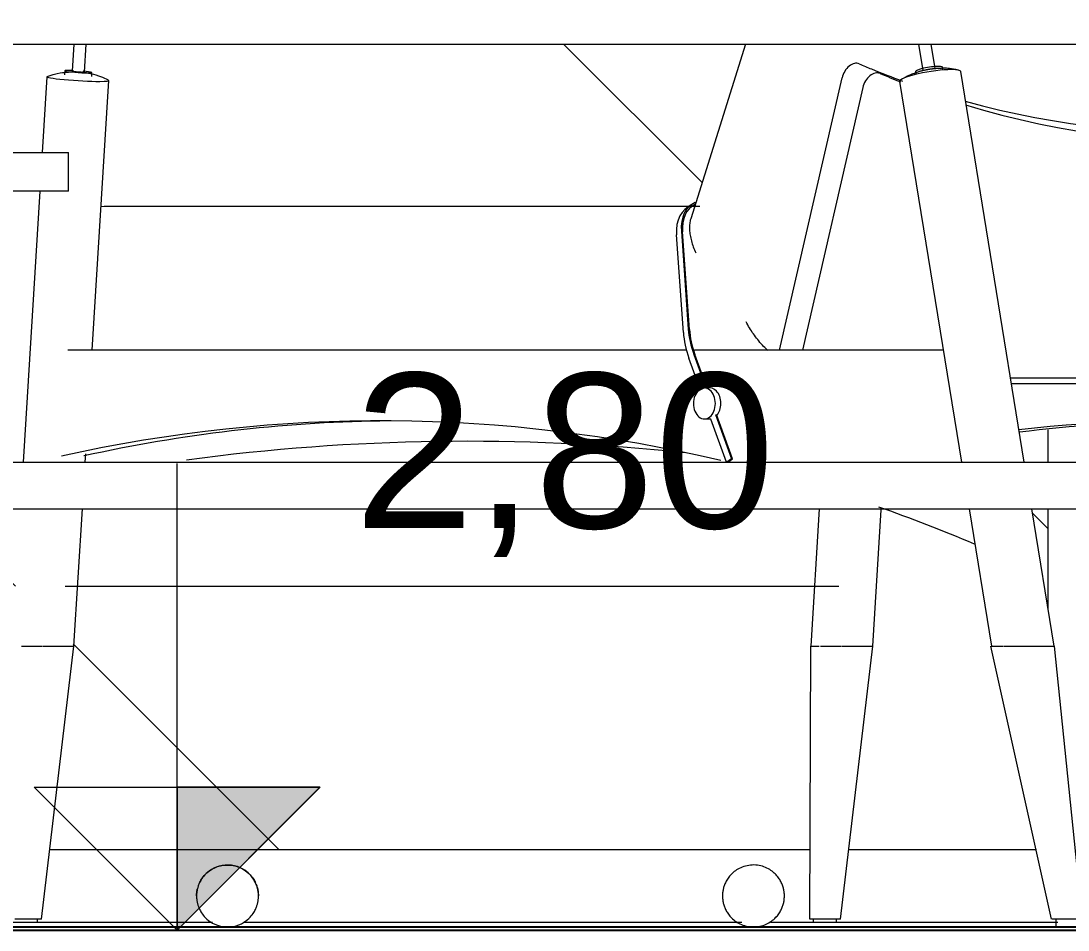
# Model space of a CAD drawing. Header units: millimetres. Extents: x -23755 to 62003, y -3000 to 6760.
# Drawn here: x 8370 to 9046, y 2998 to 3585 of the extents above; entities that cross this region are included whole.
import ezdxf

# ---------------------------------------------------------------- set-up
doc = ezdxf.new("R2010")
doc.units = ezdxf.units.MM
for name, color, linetype, lineweight in [('A-AREA', 32, 'Continuous', 9), ('A-DOOR', 31, 'Continuous', 9), ('A-FLOR', 192, 'Continuous', 25), ('Corrimão', 250, 'Continuous', 25), ('G-ANNO-DIMS', 111, 'Continuous', 9), ('I-FURN', 30, 'Continuous', 9), ('S-BEAM', 12, 'Continuous', 25)]:
    doc.layers.add(name, color=color, linetype=linetype, lineweight=lineweight)
doc.styles.add('Arial_1', font='arial.ttf', dxfattribs={"height": 100})

# ---------------------------------------------------------------- blocks, each defined once
blk = doc.blocks.new('Viga de Madeira - 14x19cm-4147625-B')
at = {"layer": 'S-BEAM'}
blk.add_line((-5173.4, 2998), (-3379.22, 2998), dxfattribs=at)
blk = doc.blocks.new('Guarda-corpo - Guarda-corpo-3600729-B')
at = {"layer": 'Corrimão', "color": 7, "lineweight": 9}
for p, q in [((-5173.44, 3570), (-3379.22, 3570)), ((-5173.42, 3300), (-3379.22, 3300)), ((-5173.42, 3270), (-3379.22, 3270))]:
    blk.add_line(p, q, dxfattribs=at)
blk = doc.blocks.new('Blks_Decor Lorena Canals_Tapete Bubbly - Cinza e Branco-3804642-B')
at = {"layer": 'I-FURN', "color": 55}
for p, q in [((-4241.3, 3005.47), (-4240.69, 3006.06)), ((-4987.22, 3003), (-4604.57, 3003)), ((-4605.93, 3003.36), (-4605.34, 3003)), ((-4584.04, 3003), (-4262.63, 3003)), ((-4243.77, 3003), (-4058.37, 3003))]:
    blk.add_line(p, q, dxfattribs=at)
at = {"layer": 'I-FURN', "color": 55, "flags": 128}
for points in [[(-4574.83, 3020), (-4574.83, 3020.31), (-4574.84, 3020.62), (-4574.85, 3020.93), (-4574.87, 3021.24), (-4574.89, 3021.55), (-4574.92, 3021.87), (-4574.95, 3022.2), (-4574.99, 3022.53), (-4575.04, 3022.86), (-4575.09, 3023.21), (-4575.15, 3023.56), (-4575.22, 3023.92), (-4575.3, 3024.3), (-4575.39, 3024.68), (-4575.49, 3025.08), (-4575.6, 3025.5), (-4575.73, 3025.93), (-4575.88, 3026.38), (-4576.04, 3026.86), (-4576.23, 3027.36), (-4576.45, 3027.88), (-4576.69, 3028.43), (-4576.97, 3029.01), (-4577.3, 3029.62), (-4577.67, 3030.27), (-4578.1, 3030.95), (-4578.59, 3031.67), (-4579.16, 3032.43), (-4579.83, 3033.23), (-4580.6, 3034.06), (-4581.5, 3034.91), (-4582.54, 3035.78), (-4583.73, 3036.64), (-4585.1, 3037.47), (-4586.64, 3038.24), (-4588.35, 3038.92), (-4590.22, 3039.46), (-4592.21, 3039.83), (-4594.27, 3039.99), (-4596.35, 3039.94), (-4598.38, 3039.68), (-4600.32, 3039.23), (-4602.12, 3038.62), (-4603.75, 3037.9), (-4605.21, 3037.09), (-4606.5, 3036.24), (-4607.62, 3035.38), (-4608.59, 3034.51), (-4609.43, 3033.67), (-4610.15, 3032.86), (-4610.77, 3032.08), (-4611.31, 3031.34), (-4611.77, 3030.63), (-4612.17, 3029.96), (-4612.52, 3029.33), (-4612.82, 3028.74), (-4613.09, 3028.17), (-4613.32, 3027.63), (-4613.52, 3027.12), (-4613.7, 3026.64), (-4613.85, 3026.17), (-4613.99, 3025.73), (-4614.11, 3025.31), (-4614.22, 3024.9), (-4614.32, 3024.5), (-4614.4, 3024.12), (-4614.48, 3023.75), (-4614.54, 3023.4), (-4614.6, 3023.05), (-4614.65, 3022.71), (-4614.69, 3022.37), (-4614.73, 3022.05), (-4614.76, 3021.72), (-4614.78, 3021.41), (-4614.8, 3021.09), (-4614.82, 3020.78), (-4614.83, 3020.47), (-4614.83, 3020.17), (-4614.83, 3020)], [(-4613.43, 3027.36), (-4613.21, 3027.88), (-4612.97, 3028.43), (-4612.69, 3029.01), (-4612.37, 3029.62), (-4611.99, 3030.27), (-4611.57, 3030.95), (-4611.07, 3031.67), (-4610.5, 3032.43), (-4609.83, 3033.23), (-4609.06, 3034.06), (-4608.16, 3034.91), (-4607.12, 3035.78), (-4605.93, 3036.64), (-4604.56, 3037.47), (-4603.02, 3038.24), (-4601.31, 3038.92), (-4599.44, 3039.46), (-4597.46, 3039.83), (-4595.39, 3039.99), (-4593.31, 3039.94), (-4591.28, 3039.68), (-4589.34, 3039.23), (-4587.54, 3038.62), (-4585.91, 3037.9), (-4584.45, 3037.09), (-4583.16, 3036.24), (-4582.04, 3035.38), (-4581.07, 3034.51), (-4580.23, 3033.67), (-4579.51, 3032.86), (-4578.89, 3032.08), (-4578.35, 3031.34), (-4577.89, 3030.63), (-4577.49, 3029.96), (-4577.14, 3029.33), (-4576.84, 3028.74)], [(-4235.04, 3020), (-4235.05, 3020.57), (-4235.07, 3021.13), (-4235.11, 3021.7), (-4235.17, 3022.27), (-4235.24, 3022.84), (-4235.33, 3023.41), (-4235.44, 3023.99), (-4235.57, 3024.56), (-4235.71, 3025.14), (-4235.88, 3025.73), (-4236.06, 3026.32), (-4236.27, 3026.91), (-4236.5, 3027.51), (-4236.75, 3028.11), (-4237.03, 3028.71), (-4237.34, 3029.32), (-4237.68, 3029.93), (-4238.04, 3030.54), (-4238.44, 3031.16), (-4238.87, 3031.77), (-4239.34, 3032.39), (-4239.84, 3033), (-4240.38, 3033.61), (-4240.97, 3034.21), (-4241.59, 3034.81), (-4242.26, 3035.39), (-4242.98, 3035.96), (-4243.74, 3036.5), (-4244.55, 3037.03), (-4245.4, 3037.53), (-4246.3, 3037.99), (-4247.24, 3038.42), (-4248.23, 3038.8), (-4249.25, 3039.14), (-4250.3, 3039.43), (-4251.38, 3039.66), (-4252.48, 3039.84), (-4253.6, 3039.95), (-4254.73, 3040), (-4255.86, 3039.98), (-4256.99, 3039.9), (-4258.1, 3039.76), (-4259.2, 3039.56), (-4260.27, 3039.3), (-4261.3, 3038.99), (-4262.31, 3038.63), (-4263.27, 3038.23), (-4264.19, 3037.78), (-4265.07, 3037.3), (-4265.9, 3036.79), (-4266.69, 3036.25), (-4267.43, 3035.7), (-4268.13, 3035.12), (-4268.78, 3034.53), (-4269.38, 3033.94), (-4269.95, 3033.33), (-4270.47, 3032.72), (-4270.96, 3032.1), (-4271.41, 3031.49), (-4271.82, 3030.87), (-4272.21, 3030.26), (-4272.56, 3029.65), (-4272.88, 3029.04), (-4273.17, 3028.43), (-4273.44, 3027.83), (-4273.69, 3027.23), (-4273.9, 3026.64), (-4274.1, 3026.05), (-4274.28, 3025.46), (-4274.43, 3024.88), (-4274.57, 3024.3), (-4274.69, 3023.72), (-4274.79, 3023.15), (-4274.87, 3022.58), (-4274.94, 3022.01), (-4274.99, 3021.44), (-4275.02, 3020.87), (-4275.04, 3020.31), (-4275.04, 3020)], [(-4263.27, 3038.23), (-4264.19, 3037.78), (-4265.07, 3037.3), (-4265.9, 3036.79), (-4266.69, 3036.25), (-4267.43, 3035.7), (-4268.13, 3035.12), (-4268.78, 3034.53), (-4269.38, 3033.94), (-4269.95, 3033.33), (-4270.47, 3032.72), (-4270.96, 3032.1), (-4271.41, 3031.49), (-4271.82, 3030.87), (-4272.21, 3030.26), (-4272.56, 3029.65), (-4272.88, 3029.04), (-4273.17, 3028.43), (-4273.44, 3027.83), (-4273.69, 3027.23), (-4273.9, 3026.64), (-4274.1, 3026.05), (-4274.28, 3025.46), (-4274.43, 3024.88), (-4274.57, 3024.3), (-4274.69, 3023.72), (-4274.79, 3023.15), (-4274.87, 3022.58), (-4274.94, 3022.01), (-4274.99, 3021.44), (-4275.02, 3020.87), (-4275.04, 3020.31)], [(-4235.05, 3020.57), (-4235.07, 3021.13), (-4235.11, 3021.7), (-4235.17, 3022.27), (-4235.24, 3022.84), (-4235.33, 3023.41), (-4235.44, 3023.99), (-4235.57, 3024.56), (-4235.71, 3025.14), (-4235.88, 3025.73), (-4236.06, 3026.32), (-4236.27, 3026.91), (-4236.5, 3027.51), (-4236.75, 3028.11), (-4237.03, 3028.71), (-4237.34, 3029.32), (-4237.68, 3029.93), (-4238.04, 3030.54), (-4238.44, 3031.16), (-4238.87, 3031.77), (-4239.34, 3032.39), (-4239.84, 3033), (-4240.38, 3033.61), (-4240.97, 3034.21), (-4241.59, 3034.81), (-4242.26, 3035.39), (-4242.98, 3035.96), (-4243.74, 3036.5), (-4244.55, 3037.03), (-4245.4, 3037.53), (-4246.3, 3037.99), (-4247.24, 3038.42), (-4248.23, 3038.8), (-4249.25, 3039.14), (-4250.3, 3039.43), (-4251.38, 3039.66), (-4252.48, 3039.84), (-4253.6, 3039.95), (-4254.73, 3040), (-4255.86, 3039.98), (-4256.99, 3039.9), (-4258.1, 3039.76), (-4259.2, 3039.56), (-4260.27, 3039.3), (-4261.3, 3038.99), (-4262.31, 3038.63), (-4262.72, 3038.46)], [(-4614.83, 3020), (-4614.83, 3020.31), (-4614.82, 3020.62), (-4614.81, 3020.93), (-4614.79, 3021.24), (-4614.77, 3021.55), (-4614.74, 3021.87), (-4614.71, 3022.2), (-4614.67, 3022.53), (-4614.62, 3022.86), (-4614.57, 3023.21), (-4614.51, 3023.56), (-4614.44, 3023.92), (-4614.36, 3024.3), (-4614.27, 3024.68)], [(-4576.34, 3027.63), (-4576.14, 3027.12), (-4575.96, 3026.64), (-4575.81, 3026.17), (-4575.67, 3025.73), (-4575.55, 3025.31), (-4575.44, 3024.9), (-4575.34, 3024.5), (-4575.26, 3024.12), (-4575.19, 3023.75), (-4575.12, 3023.4), (-4575.06, 3023.05), (-4575.01, 3022.71), (-4574.97, 3022.37), (-4574.94, 3022.05), (-4574.91, 3021.72)], [(-4614.83, 3020), (-4614.83, 3019.69), (-4614.82, 3019.38), (-4614.81, 3019.07), (-4614.79, 3018.76), (-4614.77, 3018.45), (-4614.74, 3018.13), (-4614.71, 3017.8), (-4614.67, 3017.47), (-4614.62, 3017.14), (-4614.57, 3016.79), (-4614.51, 3016.44), (-4614.44, 3016.08), (-4614.36, 3015.7), (-4614.27, 3015.32), (-4614.17, 3014.92), (-4614.06, 3014.5), (-4613.93, 3014.07), (-4613.78, 3013.62), (-4613.62, 3013.14), (-4613.43, 3012.64), (-4613.21, 3012.12), (-4612.97, 3011.57), (-4612.69, 3010.99), (-4612.37, 3010.38), (-4611.99, 3009.73), (-4611.57, 3009.05), (-4611.07, 3008.33), (-4610.5, 3007.57), (-4609.83, 3006.77), (-4609.06, 3005.94), (-4608.16, 3005.09), (-4607.12, 3004.22), (-4605.93, 3003.36), (-4604.56, 3002.53), (-4603.02, 3001.76), (-4601.31, 3001.08), (-4599.44, 3000.54), (-4597.46, 3000.17), (-4595.39, 3000.01), (-4593.31, 3000.06), (-4591.28, 3000.32), (-4589.34, 3000.77), (-4587.54, 3001.38), (-4585.91, 3002.1), (-4584.45, 3002.91), (-4583.16, 3003.76), (-4582.04, 3004.62), (-4581.07, 3005.49), (-4580.23, 3006.33), (-4579.51, 3007.14), (-4578.89, 3007.92), (-4578.35, 3008.66), (-4577.89, 3009.37), (-4577.49, 3010.04), (-4577.14, 3010.67), (-4576.84, 3011.26), (-4576.58, 3011.83), (-4576.34, 3012.37), (-4576.14, 3012.88), (-4575.96, 3013.36), (-4575.81, 3013.83), (-4575.67, 3014.27), (-4575.55, 3014.69), (-4575.44, 3015.1), (-4575.34, 3015.5), (-4575.26, 3015.88), (-4575.19, 3016.25), (-4575.12, 3016.6), (-4575.06, 3016.95), (-4575.01, 3017.29), (-4574.97, 3017.63), (-4574.94, 3017.95), (-4574.91, 3018.28), (-4574.88, 3018.59), (-4574.86, 3018.91), (-4574.85, 3019.22), (-4574.84, 3019.53), (-4574.83, 3019.83), (-4574.83, 3020)], [(-4614.83, 3020), (-4614.83, 3019.69), (-4614.82, 3019.38), (-4614.81, 3019.07), (-4614.79, 3018.76), (-4614.77, 3018.45), (-4614.74, 3018.13), (-4614.71, 3017.8), (-4614.67, 3017.47), (-4614.62, 3017.14), (-4614.57, 3016.79), (-4614.51, 3016.44), (-4614.44, 3016.08), (-4614.36, 3015.7), (-4614.27, 3015.32)], [(-4576.34, 3012.37), (-4576.14, 3012.88), (-4575.96, 3013.36), (-4575.81, 3013.83), (-4575.67, 3014.27), (-4575.55, 3014.69), (-4575.44, 3015.1), (-4575.34, 3015.5), (-4575.26, 3015.88), (-4575.19, 3016.25), (-4575.12, 3016.6), (-4575.06, 3016.95), (-4575.01, 3017.29), (-4574.97, 3017.63), (-4574.94, 3017.95), (-4574.91, 3018.28)], [(-4574.86, 3021.09), (-4574.85, 3020.78), (-4574.84, 3020.47), (-4574.83, 3020.17), (-4574.83, 3020)], [(-4574.86, 3018.91), (-4574.85, 3019.22), (-4574.84, 3019.53), (-4574.83, 3019.83), (-4574.83, 3020)], [(-4275.04, 3020), (-4275.03, 3019.43), (-4275.01, 3018.87), (-4274.97, 3018.3), (-4274.91, 3017.73), (-4274.84, 3017.16), (-4274.75, 3016.59), (-4274.64, 3016.01), (-4274.51, 3015.44), (-4274.37, 3014.86), (-4274.2, 3014.27), (-4274.01, 3013.68), (-4273.81, 3013.09), (-4273.58, 3012.49), (-4273.32, 3011.89), (-4273.04, 3011.29), (-4272.74, 3010.68), (-4272.4, 3010.07), (-4272.03, 3009.46), (-4271.64, 3008.84), (-4271.21, 3008.23), (-4270.74, 3007.61), (-4270.24, 3007), (-4269.69, 3006.39), (-4269.11, 3005.79), (-4268.48, 3005.19), (-4267.81, 3004.61), (-4267.1, 3004.04), (-4266.34, 3003.5), (-4265.53, 3002.97), (-4264.67, 3002.47), (-4263.78, 3002.01), (-4262.83, 3001.58), (-4261.85, 3001.2), (-4260.83, 3000.86), (-4259.78, 3000.57), (-4258.7, 3000.34), (-4257.59, 3000.16), (-4256.47, 3000.05), (-4255.34, 3000), (-4254.21, 3000.02), (-4253.09, 3000.1), (-4251.97, 3000.24), (-4250.88, 3000.44), (-4249.81, 3000.7), (-4248.77, 3001.01), (-4247.77, 3001.37), (-4246.8, 3001.77), (-4245.88, 3002.22), (-4245, 3002.7), (-4244.17, 3003.21), (-4243.38, 3003.75), (-4242.64, 3004.3), (-4241.95, 3004.88), (-4241.3, 3005.47), (-4240.69, 3006.06), (-4240.13, 3006.67), (-4239.6, 3007.28), (-4239.12, 3007.9), (-4238.67, 3008.51), (-4238.25, 3009.13), (-4237.87, 3009.74), (-4237.52, 3010.35), (-4237.2, 3010.96), (-4236.9, 3011.57), (-4236.63, 3012.17), (-4236.39, 3012.77), (-4236.17, 3013.36), (-4235.97, 3013.95), (-4235.8, 3014.54), (-4235.64, 3015.12), (-4235.5, 3015.7), (-4235.39, 3016.28), (-4235.29, 3016.85), (-4235.2, 3017.42), (-4235.14, 3017.99), (-4235.09, 3018.56), (-4235.06, 3019.13), (-4235.04, 3019.69), (-4235.04, 3020)], [(-4275.03, 3019.43), (-4275.01, 3018.87), (-4274.97, 3018.3), (-4274.91, 3017.73), (-4274.84, 3017.16), (-4274.75, 3016.59), (-4274.64, 3016.01), (-4274.51, 3015.44), (-4274.37, 3014.86), (-4274.2, 3014.27), (-4274.01, 3013.68), (-4273.81, 3013.09), (-4273.58, 3012.49), (-4273.32, 3011.89), (-4273.04, 3011.29), (-4272.74, 3010.68), (-4272.4, 3010.07), (-4272.03, 3009.46), (-4271.64, 3008.84), (-4271.21, 3008.23), (-4270.74, 3007.61), (-4270.24, 3007), (-4269.69, 3006.39), (-4269.11, 3005.79)], [(-4240.65, 3006.11), (-4240.13, 3006.67), (-4239.6, 3007.28), (-4239.12, 3007.9), (-4238.67, 3008.51), (-4238.25, 3009.13), (-4237.87, 3009.74), (-4237.52, 3010.35), (-4237.2, 3010.96), (-4236.9, 3011.57), (-4236.63, 3012.17), (-4236.39, 3012.77), (-4236.17, 3013.36), (-4235.97, 3013.95), (-4235.8, 3014.54), (-4235.64, 3015.12), (-4235.5, 3015.7), (-4235.39, 3016.28), (-4235.29, 3016.85), (-4235.2, 3017.42), (-4235.14, 3017.99), (-4235.09, 3018.56), (-4235.06, 3019.13)], [(-4612.97, 3011.57), (-4612.69, 3010.99), (-4612.37, 3010.38), (-4611.99, 3009.73), (-4611.57, 3009.05), (-4611.07, 3008.33), (-4610.5, 3007.57), (-4609.83, 3006.77), (-4609.06, 3005.94), (-4608.16, 3005.09), (-4607.12, 3004.22), (-4605.98, 3003.4)], [(-4584.31, 3003), (-4583.16, 3003.76), (-4582.04, 3004.62), (-4581.07, 3005.49), (-4580.23, 3006.33), (-4579.51, 3007.14), (-4578.89, 3007.92), (-4578.35, 3008.66), (-4577.89, 3009.37), (-4577.49, 3010.04), (-4577.14, 3010.67), (-4576.84, 3011.26)], [(-4268.48, 3005.19), (-4267.81, 3004.61), (-4267.1, 3004.04), (-4266.34, 3003.5), (-4265.57, 3003)], [(-4244.17, 3003.21), (-4243.38, 3003.75), (-4242.64, 3004.3), (-4241.95, 3004.88)]]:
    blk.add_lwpolyline(points, dxfattribs=at)
blk = doc.blocks.new('Blks_Mob Bruno Faucz_Poltrona Cora - Único-3806436-B')
at = {"layer": 'I-FURN', "color": 55}
for p, q in [((-4694.13, 3570), (-4695.22, 3552.41)), ((-4687.23, 3551.91), (-4686.12, 3570)), ((-4260.07, 3570), (-4295.56, 3457.26)), ((-4148.32, 3570), (-4145.55, 3552.96)), ((-4137.65, 3554.25), (-4140.22, 3570)), ((-4700.04, 3552.71), (-4700.2, 3550.18)), ((-4150.32, 3552.19), (-4150.09, 3550.8)), ((-4132.68, 3553.76), (-4132.89, 3555.02)), ((-4080.1, 3300), (-4121.12, 3552.24)), ((-4711.47, 3548.88), (-4714.49, 3500)), ((-4682.57, 3549.09), (-4682.41, 3551.62)), ((-4682.32, 3372.29), (-4671.54, 3546.41)), ((-4238.2, 3372.29), (-4197.8, 3548.11)), ((-4160.6, 3545.82), (-4120.62, 3300)), ((-4184.35, 3541.93), (-4223.33, 3372.29)), ((-4716.04, 3475), (-4726.86, 3300)), ((-4289.73, 3465.11), (-4672.2, 3465.11)), ((-4295.18, 3466.28), (-4298.33, 3464.01)), ((-4300.32, 3383.73), (-4304.76, 3446.87)), ((-4301.61, 3449.14), (-4297.17, 3386)), ((-4296.4, 3385.7), (-4300.84, 3448.83)), ((-4298.16, 3372.29), (-4698.01, 3372.29)), ((-4293.56, 3369.57), (-4285.64, 3347.57)), ((-4132.79, 3372.29), (-4293.1, 3372.29)), ((-4284.82, 3347.26), (-4292.86, 3369.57)), ((-4289.44, 3347.12), (-4296.71, 3367.3)), ((-4088.97, 3354.5), (-3746.59, 3354.5)), ((-3749.43, 3350.68), (-4088.35, 3350.68)), ((-4283.18, 3347.98), (-4286.71, 3347.98)), ((-4279.63, 3330.9), (-4269.27, 3302.15)), ((-4268.56, 3302.15), (-4278.92, 3330.9)), ((-4286.71, 3327.98), (-4283.18, 3327.98)), ((-4272.46, 3300), (-4282.48, 3327.81)), ((-4686.79, 3300), (-4686.45, 3305.48)), ((-4269.27, 3302.15), (-4272.26, 3300)), ((-4271.55, 3300), (-4268.56, 3302.15)), ((-4269.27, 3302.15), (-4268.56, 3302.15)), ((-4694.13, 3181.33), (-4688.64, 3270)), ((-4212.53, 3270), (-4218.02, 3181.33)), ((-4177.94, 3181.33), (-4172.5, 3269.36)), ((-4115.75, 3270), (-4101.33, 3181.33)), ((-4060.8, 3181.33), (-4075.22, 3270)), ((-4715.08, 3005), (-4694.08, 3181.33)), ((-4218.07, 3181.33), (-4218.89, 3005)), ((-4198.89, 3005), (-4177.89, 3181.33)), ((-4062.39, 3005), (-4101.66, 3181.33)), ((-4096.96, 3181.33), (-4095.63, 3181.33)), ((-4095.63, 3181.33), (-4093.74, 3181.33)), ((-4082.57, 3181.33), (-4079.42, 3181.33)), ((-4042.39, 3005), (-4060.47, 3181.33)), ((-4715.08, 3005), (-4732.15, 3005)), ((-4717.58, 3003), (-4717.58, 3005)), ((-4215.96, 3005), (-4218.55, 3005)), ((-4216.39, 3005), (-4216.39, 3003)), ((-4198.89, 3005), (-4215.96, 3005)), ((-4201.39, 3003), (-4201.39, 3005)), ((-4059.46, 3005), (-4062.05, 3005)), ((-4059.58, 3005), (-4059.58, 3000)), ((-4042.39, 3005), (-4059.46, 3005))]:
    blk.add_line(p, q, dxfattribs=at)
at = {"layer": 'I-FURN', "color": 55, "flags": 128}
for points in [[(-4711.28, 3549.03), (-4707.42, 3550.32), (-4704.8, 3550.98), (-4702.91, 3551.35), (-4701.48, 3551.57), (-4700.37, 3551.71), (-4699.47, 3551.8), (-4698.72, 3551.87), (-4698.09, 3551.91), (-4697.55, 3551.95), (-4697.08, 3551.97), (-4696.66, 3551.98), (-4696.28, 3551.99), (-4695.94, 3552), (-4695.62, 3552.01), (-4695.33, 3552.01), (-4695.06, 3552.01), (-4695, 3552.01)], [(-4671.71, 3546.58), (-4675.38, 3548.33), (-4677.9, 3549.31), (-4679.74, 3549.91), (-4681.12, 3550.31), (-4682.21, 3550.59), (-4683.09, 3550.79), (-4683.83, 3550.95), (-4684.44, 3551.07), (-4684.98, 3551.17), (-4685.45, 3551.25), (-4685.86, 3551.32), (-4686.23, 3551.37), (-4686.57, 3551.42), (-4686.89, 3551.47), (-4687.17, 3551.5), (-4687.44, 3551.54), (-4687.7, 3551.57), (-4687.93, 3551.6), (-4688.16, 3551.62), (-4688.38, 3551.65), (-4688.59, 3551.67), (-4688.79, 3551.69), (-4688.99, 3551.71), (-4689.18, 3551.73), (-4689.37, 3551.75), (-4689.55, 3551.76), (-4689.73, 3551.78), (-4689.9, 3551.79), (-4690.08, 3551.81), (-4690.25, 3551.82), (-4690.42, 3551.83), (-4690.59, 3551.85), (-4690.76, 3551.86), (-4690.92, 3551.87), (-4691.09, 3551.88), (-4691.26, 3551.89), (-4691.42, 3551.9), (-4691.59, 3551.91), (-4691.76, 3551.92), (-4691.92, 3551.93), (-4692.09, 3551.94), (-4692.26, 3551.94), (-4692.44, 3551.95), (-4692.61, 3551.96), (-4692.79, 3551.97), (-4692.97, 3551.97), (-4693.15, 3551.98), (-4693.34, 3551.99), (-4693.53, 3551.99), (-4693.73, 3552), (-4693.93, 3552), (-4694.15, 3552), (-4694.37, 3552.01), (-4694.6, 3552.01), (-4694.84, 3552.01), (-4695, 3552.01)], [(-4159.55, 3547.1), (-4157.99, 3548.05), (-4156.63, 3548.81), (-4155.43, 3549.42), (-4154.37, 3549.93), (-4153.42, 3550.36), (-4152.57, 3550.72), (-4151.79, 3551.04), (-4151.08, 3551.31), (-4150.43, 3551.55), (-4149.82, 3551.76), (-4149.25, 3551.95), (-4148.71, 3552.12), (-4148.21, 3552.28), (-4147.73, 3552.42), (-4147.28, 3552.55), (-4146.84, 3552.67), (-4146.42, 3552.78), (-4146.01, 3552.88), (-4145.62, 3552.98), (-4145.24, 3553.07), (-4144.87, 3553.16), (-4144.51, 3553.24), (-4144.15, 3553.32), (-4143.8, 3553.39), (-4143.46, 3553.46), (-4143.12, 3553.53), (-4142.78, 3553.59), (-4142.44, 3553.65), (-4142.11, 3553.71), (-4141.77, 3553.76), (-4141.44, 3553.82), (-4141.11, 3553.87), (-4140.77, 3553.92), (-4140.43, 3553.97), (-4140.09, 3554.02), (-4139.75, 3554.06), (-4139.4, 3554.1), (-4139.04, 3554.14), (-4138.68, 3554.18), (-4138.31, 3554.22), (-4137.92, 3554.26), (-4137.53, 3554.29), (-4137.13, 3554.32), (-4136.71, 3554.35), (-4136.27, 3554.38), (-4135.82, 3554.4), (-4135.34, 3554.42), (-4134.84, 3554.44), (-4134.31, 3554.45), (-4133.74, 3554.46), (-4133.51, 3554.46)], [(-4122.52, 3553.12), (-4124.3, 3553.53), (-4125.83, 3553.82), (-4127.16, 3554.02), (-4128.33, 3554.17), (-4129.36, 3554.27), (-4130.29, 3554.35), (-4131.12, 3554.4), (-4131.89, 3554.43), (-4132.58, 3554.45), (-4133.23, 3554.46), (-4133.51, 3554.46)], [(-4672.2, 3465.11), (-4674.53, 3465.05), (-4676.6, 3464.87)], [(-4727.91, 3181.33), (-4726.5, 3181.33), (-4722.36, 3181.33), (-4717.74, 3181.33), (-4714.63, 3181.33)], [(-4714.17, 3181.33), (-4712.92, 3181.33), (-4708.17, 3181.33), (-4703.77, 3181.33), (-4699.97, 3181.33)], [(-4699.96, 3181.33), (-4697, 3181.33), (-4695.03, 3181.33), (-4694.16, 3181.33), (-4694.13, 3181.33)], [(-4218.02, 3181.33), (-4217.68, 3181.33), (-4216.24, 3181.33), (-4213.73, 3181.33), (-4212.51, 3181.33)], [(-4211.72, 3181.33), (-4210.31, 3181.33), (-4206.17, 3181.33), (-4201.55, 3181.33), (-4198.44, 3181.33)], [(-4197.98, 3181.33), (-4196.73, 3181.33), (-4191.98, 3181.33), (-4187.58, 3181.33), (-4183.78, 3181.33)], [(-4183.78, 3181.33), (-4180.81, 3181.33), (-4178.84, 3181.33), (-4177.98, 3181.33), (-4177.94, 3181.33)], [(-4101.33, 3181.33), (-4100.95, 3181.33), (-4099.43, 3181.33), (-4096.85, 3181.33)], [(-4093.35, 3181.33), (-4089.14, 3181.33), (-4084.46, 3181.33), (-4082.43, 3181.33)], [(-4079.58, 3181.33), (-4074.79, 3181.33), (-4070.36, 3181.33), (-4066.55, 3181.33)], [(-4066.5, 3181.33), (-4063.59, 3181.33), (-4061.64, 3181.33), (-4060.82, 3181.33), (-4060.8, 3181.33)]]:
    blk.add_lwpolyline(points, dxfattribs=at)
at = {"layer": 'I-FURN', "color": 55}
for centre, major_axis, ratio, start_param, end_param in [((-4691.23, 3552.16), (-8.81, 0.55), 0.061628, 5.499693, 8.641286), ((-4691.23, 3552.16), (-8.81, 0.55), 0.061628, 5.142313, 5.499693), ((-4691.23, 3552.16), (-3.99, 0.25), 0.061628, 5.499693, 6.526299), ((-4691.23, 3552.16), (-3.99, 0.25), 0.061628, 0.787304, 2.358101), ((-4691.23, 3552.16), (-3.99, 0.25), 0.061628, 2.358101, 3.916959), ((-4691.23, 3552.16), (-8.81, 0.55), 0.061628, 2.358101, 4.357988), ((-4190.73, 3548.11), (4.18, 9.09), 0.672499, 0.015331, 1.870505), ((-3710.7, 4621.83), (486.94, 1059.7), 0.672499, 3.156924, 3.1678), ((-4177.28, 3541.93), (4.18, 9.09), 0.672499, 0.015331, 1.870505), ((-3710.7, 4621.83), (486.94, 1059.7), 0.672499, 3.1678, 3.195102), ((-4140.86, 3549.03), (19.74, 3.21), 0.158481, 0.772515, 3.12871), ((-4141.6, 3553.61), (8.72, 1.42), 0.158481, 0.772515, 3.141593), ((-4141.6, 3553.61), (8.72, 1.42), 0.158481, 6.008503, 7.0557), ((-4140.86, 3549.03), (19.74, 3.21), 0.158481, 6.270302, 7.0557), ((-3710.7, 4621.83), (486.94, 1059.7), 0.672499, 3.24925, 3.714802), ((-4691.51, 3547.64), (-19.96, 1.23), 0.061628, 6.149514, 8.641286), ((-4691.51, 3547.64), (-19.96, 1.23), 0.061628, 2.358101, 3.275264), ((-3697.25, 4615.65), (486.94, 1059.7), 0.672499, 3.156924, 3.175065), ((-3697.25, 4615.65), (486.94, 1059.7), 0.672499, 3.231689, 3.725679), ((-4278.5, 3436.5), (-19.83, 27.51), 0.630037, 6.09766, 7.077452), ((-4275.35, 3438.77), (-19.83, 27.51), 0.630037, 6.146444, 7.077452), ((-4275.35, 3438.77), (-19.24, 26.7), 0.630037, 6.191621, 7.077452), ((-4258.72, 3367.3), (-31.41, 43.59), 0.630037, 0.794267, 1.144629), ((-4255.57, 3369.57), (-31.41, 43.59), 0.630037, 0.794267, 1.144629), ((-4255.57, 3369.57), (-30.82, 42.78), 0.630037, 0.794267, 1.144629), ((-4286.71, 3337.98), (0, 10), 0.707107, 4.712389, 7.853982), ((-4283.18, 3337.98), (0, 10), 0.707107, 4.712389, 6.537989), ((-4286.71, 3337.98), (0, 10), 0.707107, 1.570796, 4.712389), ((-4283.18, 3337.98), (0, 10), 0.707107, 3.830576, 4.712389), ((-4495.51, 1440.84), (0, 1885.9), 0.707107, 6.117948, 6.438813), ((-3979.32, 1440.84), (0, 1885.9), 0.707107, 6.117948, 6.36138), ((-4481.37, 1440.84), (0, 1885.9), 0.707107, 0.011236, 0.15529), ((-4283.18, 3337.98), (0, 10), 0.707107, 2.879793, 3.226041), ((-3965.18, 1440.84), (0, 1885.9), 0.707107, 0.011236, 0.088639), ((-4605.4, 640.29), (329.51, 2663.16), 0.704416, 0.012389, 0.182251), ((-4495.51, 1440.84), (0, 1885.9), 0.707107, 5.991712, 6.039692)]:
    blk.add_ellipse(centre, major_axis=major_axis, ratio=ratio, start_param=start_param, end_param=end_param, dxfattribs=at)
for points, knots in [([(-4295.56, 3457.26), (-4295.65, 3456.96), (-4296, 3455.74), (-4296.37, 3453.43), (-4296.41, 3450.16), (-4296.02, 3446.63), (-4294.94, 3441.65), (-4293.48, 3437.77), (-4292.29, 3435.11)], [0.4712569, 0.4712569, 0.4712569, 0.4712569, 0.5, 0.5833333, 0.6666667, 0.75, 0.8333333, 1, 1, 1, 1]), ([(-4245.75, 3372.13), (-4245.85, 3372.23), (-4247.05, 3373.35), (-4249.3, 3375.63), (-4252.34, 3379.16), (-4256.09, 3384.13), (-4258.44, 3388.06), (-4259.82, 3390.68)], [0.5758064, 0.5758064, 0.5758064, 0.5758064, 0.5833333, 0.6666667, 0.75, 0.8333333, 1, 1, 1, 1])]:
    blk.add_open_spline(points, degree=3, knots=knots, dxfattribs=at)
blk = doc.blocks.new('Blks_Mob Porada_Mesa Lateral Ekero - Baixa-3821525-B')
at = {"layer": 'I-FURN', "color": 55}
for p, q in [((-5297.5, 3500), (-5297.5, 3475)), ((-4697.5, 3475), (-4697.5, 3500)), ((-5007.5, 3475), (-5007.5, 3300)), ((-4987.5, 3300), (-4987.5, 3475)), ((-5007.5, 3270), (-5007.5, 3252.5)), ((-4987.5, 3252.5), (-4987.5, 3270)), ((-5012.5, 3252.5), (-5012.5, 3247.5)), ((-4982.5, 3252.5), (-5012.5, 3252.5)), ((-4982.5, 3247.5), (-4982.5, 3252.5)), ((-5057.46, 3192.24), (-5065.18, 3003)), ((-4937.54, 3192.24), (-5057.46, 3192.24)), ((-4929.83, 3003), (-4937.54, 3192.24))]:
    blk.add_line(p, q, dxfattribs=at)
at = {"layer": 'I-FURN', "color": 55, "flags": 128}
for points in [[(-5297.5, 3500), (-5291.74, 3500), (-5274.66, 3500), (-5246.94, 3500), (-5209.63, 3500), (-5176.58, 3500)], [(-5173.98, 3500), (-5164.17, 3500), (-5112.31, 3500), (-5056.03, 3500), (-4997.5, 3500), (-4938.97, 3500), (-4882.7, 3500), (-4830.83, 3500), (-4785.37, 3500), (-4748.06, 3500), (-4720.34, 3500), (-4703.26, 3500), (-4697.5, 3500)], [(-5176.58, 3475), (-5209.63, 3475), (-5246.94, 3475), (-5274.66, 3475), (-5291.74, 3475), (-5297.5, 3475)], [(-4697.5, 3475), (-4703.26, 3475), (-4720.34, 3475), (-4748.06, 3475), (-4785.37, 3475), (-4830.83, 3475), (-4882.7, 3475), (-4938.97, 3475), (-4997.5, 3475), (-5056.03, 3475), (-5112.31, 3475), (-5164.17, 3475), (-5173.98, 3475)], [(-5057.46, 3192.24), (-5057.32, 3194.63), (-5057.08, 3197.02), (-5056.75, 3199.4), (-5056.33, 3201.76), (-5055.81, 3204.1), (-5055.2, 3206.42), (-5054.5, 3208.72), (-5053.7, 3210.98), (-5052.81, 3213.21), (-5051.84, 3215.41), (-5050.78, 3217.56), (-5049.63, 3219.67), (-5048.4, 3221.73), (-5047.09, 3223.74), (-5045.7, 3225.7), (-5044.24, 3227.59), (-5042.69, 3229.43), (-5041.08, 3231.21), (-5039.4, 3232.92), (-5037.65, 3234.56), (-5035.83, 3236.13), (-5033.95, 3237.63), (-5032.02, 3239.05), (-5030.03, 3240.39), (-5027.99, 3241.65), (-5025.9, 3242.82), (-5023.76, 3243.92), (-5021.58, 3244.93), (-5019.36, 3245.84), (-5017.11, 3246.67), (-5014.83, 3247.41), (-5012.52, 3248.06), (-5010.18, 3248.61), (-5007.83, 3249.07), (-5005.46, 3249.44), (-5003.07, 3249.71), (-5000.68, 3249.89), (-4998.28, 3249.96)], [(-4996.55, 3249.95), (-4995.1, 3249.92), (-4992.71, 3249.78), (-4990.32, 3249.54), (-4987.94, 3249.2), (-4985.58, 3248.77), (-4983.24, 3248.25), (-4980.92, 3247.63), (-4978.63, 3246.92), (-4976.36, 3246.12), (-4974.13, 3245.23), (-4971.94, 3244.25), (-4969.79, 3243.19), (-4967.69, 3242.04), (-4965.63, 3240.8), (-4963.62, 3239.49), (-4961.67, 3238.1), (-4959.77, 3236.62), (-4957.94, 3235.08), (-4956.16, 3233.46), (-4954.46, 3231.77), (-4952.82, 3230.02), (-4951.26, 3228.2), (-4949.76, 3226.32), (-4948.35, 3224.38), (-4947.01, 3222.39), (-4945.76, 3220.34), (-4944.58, 3218.25), (-4943.49, 3216.11), (-4942.49, 3213.93), (-4941.58, 3211.71), (-4940.75, 3209.46), (-4940.02, 3207.17), (-4939.38, 3204.86), (-4938.83, 3202.52), (-4938.37, 3200.17), (-4938.01, 3197.79), (-4937.75, 3195.41), (-4937.58, 3193.02), (-4937.54, 3192.24)]]:
    blk.add_lwpolyline(points, dxfattribs=at)
blk = doc.blocks.new('Porta inclinada - Porta inclinada Larissa-3958697-B')
at = {"layer": 'A-DOOR'}
h = blk.add_hatch(dxfattribs=at)
h.set_pattern_fill('FP_22', color=256, style=0, pattern_type=2)
h.set_pattern_definition([(135, (-4814.6, 3000), (-969.87, 2586.3), [17145, -2286, 5715, -1143]), (135, (-6334.8, 3571.5), (1883.16, 266.7), [3429, -377.2, 6858, -857.25]), (135, (-5386.1, 3971.55), (-3661.25, 4744.27), [9144, -1600.2, 4572, -1143])])
h.paths.add_polyline_path([(-6468.46, 3050), (-6464.01, 3050), (-6462, 3070.78), (-6450.36, 3181.33), (-6436.4, 3270), (-6563.62, 3270), (-6563.62, 3050)])
h.paths.add_polyline_path([(-4072.14, 3050), (-4101.66, 3183.51), (-4111.95, 3246.76), (-4172.52, 3269.37), (-4179.13, 3170.96), (-4193.79, 3050), (-4072.38, 3050)])
h.paths.add_polyline_path([(-4218.41, 3050), (-4217.68, 3186.2), (-4212.51, 3270), (-4688.67, 3270), (-4695.32, 3170.96), (-4709.98, 3050), (-4218.55, 3050)])
h.paths.add_polyline_path([(-6423.44, 3050), (-5947.82, 3050), (-5945.81, 3070.78), (-5934.18, 3181.33), (-5920.21, 3270), (-6336.98, 3270), (-6399.24, 3246.76), (-6412.89, 3166.25), (-6438.65, 3050), (-6429.24, 3050)])
h.paths.add_polyline_path([(-4734.6, 3050), (-4733.87, 3186.2), (-4728.69, 3270), (-4856.29, 3270), (-4856.29, 3050), (-4734.74, 3050)])
h.paths.add_polyline_path([(-4929.7, 3050), (-4906.29, 3050), (-4906.29, 3270), (-4987.5, 3270), (-4987.5, 3252.5), (-4982.5, 3252.5), (-4982.5, 3247.7), (-4977.59, 3246.46), (-4973.83, 3244.93), (-4961.99, 3237.69), (-4955.57, 3232.75), (-4942.62, 3213.97), (-4937.54, 3192.24), (-4931.74, 3050)])
h.paths.add_polyline_path([(-5063.26, 3050), (-5057.46, 3192.24), (-5051.52, 3215.53), (-5038.19, 3233.81), (-5019.94, 3245.62), (-5012.5, 3248.47), (-5012.5, 3252.5), (-5007.5, 3252.5), (-5007.5, 3270), (-5173.12, 3270), (-5173.12, 3050), (-5065.3, 3050)])
h.paths.add_polyline_path([(-5176.12, 3050), (-5176.12, 3270), (-5266.31, 3270), (-5260.7, 3170.96), (-5260.25, 3050), (-5225.92, 3050)])
h.paths.add_polyline_path([(-5286.4, 3050), (-5285.02, 3050), (-5300.92, 3182.67), (-5306.33, 3270), (-5722.95, 3270), (-5722.95, 3050), (-5287.1, 3050)])
h.paths.add_polyline_path([(-5907.25, 3050), (-5801.21, 3050), (-5817.11, 3182.67), (-5822.48, 3269.37), (-5883.05, 3246.76), (-5896.7, 3166.25), (-5922.46, 3050), (-5913.05, 3050)])
h.paths.add_polyline_path([(-5776.45, 3050), (-5772.95, 3050), (-5772.95, 3270), (-5782.49, 3270), (-5776.89, 3170.96), (-5776.59, 3050)])
h.paths.add_polyline_path([(-4064.62, 3204.68), (-4064.62, 3270), (-4075.24, 3270), (-4066.55, 3216.53)])
h.paths.add_polyline_path([(-5934.18, 3300), (-5914.88, 3300), (-5911.8, 3318.95), (-5924.64, 3320.62), (-6014.85, 3326.33), (-6111.56, 3321.65), (-6207.74, 3307.08), (-6234.89, 3300), (-5934.43, 3300)])
h.paths.add_polyline_path([(-5048.8, 3300), (-5007.5, 3300), (-5007.5, 3475), (-5173.12, 3475), (-5173.12, 3300), (-5061.98, 3300)])
h.paths.add_polyline_path([(-4316.37, 3300), (-4276.29, 3300), (-4296.71, 3304.86), (-4318.79, 3307.94), (-4440.02, 3313.55), (-4564.39, 3307.83), (-4621.35, 3300), (-4330.46, 3300)])
h.paths.add_polyline_path([(-5265.08, 3300), (-5176.12, 3300), (-5176.12, 3475), (-5278.97, 3475), (-5268.16, 3300)])
h.paths.add_polyline_path([(-4960.23, 3300), (-4906.29, 3300), (-4906.29, 3475), (-4987.5, 3475), (-4987.5, 3300)])
h.paths.add_polyline_path([(-6431.61, 3300), (-6431.07, 3300), (-6390.08, 3552.2), (-6373.58, 3555.34), (-6372.17, 3555.59), (-6369.82, 3570), (-6563.62, 3570), (-6563.62, 3518.43), (-6561.57, 3515.7), (-6561.91, 3506.14), (-6563.62, 3504.23), (-6563.62, 3300), (-6436.4, 3300)])
h.paths.add_polyline_path([(-5389.46, 3300), (-5373.65, 3300), (-5430.61, 3307.83), (-5554.98, 3313.55), (-5682.36, 3307.08), (-5705.46, 3303.45), (-5718.71, 3300), (-5403.05, 3300)])
h.paths.add_polyline_path([(-4856.29, 3300), (-4726.84, 3300), (-4716.03, 3475), (-4856.29, 3475), (-4856.29, 3369.7)])
h.paths.add_polyline_path([(-4064.62, 3300), (-4064.62, 3320.98), (-4079.58, 3319.57), (-4083.2, 3318.95), (-4079.58, 3300), (-4074.59, 3300)])
h.paths.add_polyline_path([(-6378.82, 3372.29), (-6252.5, 3372.29), (-6291.48, 3541.93), (-6291.24, 3548.03), (-6289.24, 3550.65), (-6272.77, 3557.61), (-6270.91, 3557.24), (-6273.85, 3570), (-6364.02, 3570), (-6366.56, 3554.38), (-6361.13, 3552.62), (-6361.13, 3551.66), (-6350.58, 3545.86), (-6377.09, 3382.9)])
h.paths.add_polyline_path([(-5318.37, 3464.38), (-5323.46, 3546.41), (-5312.24, 3550.94), (-5312, 3551.81), (-5306.64, 3552.55), (-5307.72, 3570), (-5722.95, 3570), (-5722.95, 3531.84), (-5701.94, 3465.82), (-5699.18, 3465.11), (-5320.52, 3464.74), (-5319.05, 3464.5)])
h.paths.add_polyline_path([(-4676.63, 3464.38), (-4671.54, 3465.11), (-4293.62, 3465.57), (-4292.79, 3465.95), (-4260.03, 3570), (-4687.28, 3570), (-4688.01, 3552.43), (-4682.73, 3551.39), (-4682.71, 3550.59), (-4680.38, 3549.94), (-4671.58, 3545.9), (-4676.58, 3465.11)])
h.paths.add_polyline_path([(-5137.36, 3500), (-5077.5, 3500), (-5077.5, 3515), (-5016.82, 3515.25), (-5016.82, 3516.22), (-5007.03, 3516.53), (-5014.97, 3518.35), (-5030.06, 3527.32), (-5038.21, 3536.22), (-5043.79, 3546.59), (-5046.11, 3554.52), (-5047.5, 3568.45), (-5047.5, 3570), (-5173.12, 3570), (-5173.12, 3500), (-5161.39, 3500)])
h.paths.add_polyline_path([(-5270.04, 3500), (-5176.12, 3500), (-5176.12, 3570), (-5302.05, 3570), (-5300.94, 3552.78), (-5295.25, 3552.51), (-5294.97, 3551.61), (-5287.9, 3550.21), (-5283.49, 3548.26), (-5280.51, 3500), (-5270.2, 3500)])
h.paths.add_polyline_path([(-4783.1, 3500), (-4714.49, 3500), (-4711.47, 3548.88), (-4700.95, 3551.5), (-4699.77, 3552.16), (-4699.74, 3552.55), (-4694.96, 3552.82), (-4694.01, 3552.93), (-4692.95, 3570), (-4856.29, 3570), (-4856.29, 3500), (-4785.37, 3500)])
h.paths.add_polyline_path([(-4912.28, 3500), (-4906.29, 3500), (-4906.29, 3570), (-4947.5, 3570), (-4947.67, 3563.71), (-4949.96, 3550.88), (-4952.5, 3543.53), (-4958.32, 3534.26), (-4962.65, 3529.15), (-4975, 3520.84), (-4987.5, 3516.25), (-4983.36, 3516.22), (-4978.18, 3516.22), (-4978.18, 3515), (-4917.5, 3515), (-4917.5, 3500)])
h.paths.add_polyline_path([(-4997.35, 3524.66), (-4985, 3527.05), (-4979.72, 3529.09), (-4972.01, 3534.35), (-4966.22, 3539.81), (-4960.77, 3548.36), (-4958.41, 3556.12), (-4957.5, 3570), (-5037.5, 3570), (-5037.12, 3557.4), (-5034.19, 3549.53), (-5028.24, 3539.15), (-5022.19, 3532.82), (-5014.09, 3528.54), (-5007.43, 3526.17), (-4997.5, 3524.69)])
h.paths.add_polyline_path([(-4340.29, 3600), (-4250.57, 3600.06), (-4248.61, 3606.29), (-4275.33, 3604.35), (-4347.68, 3600)])
h.paths.add_polyline_path([(-4769.74, 3632.68), (-4768.7, 3634.7), (-4769.25, 3635.64), (-4769.72, 3632.84)])
h.paths.add_polyline_path([(-4770.03, 3631.88), (-4769.73, 3634.38), (-4769.98, 3632.68)])
h.paths.add_polyline_path([(-4768.65, 3600), (-4691.1, 3600), (-4690.04, 3617.15), (-4701.43, 3619.27), (-4719.25, 3622.1), (-4734.08, 3624.15), (-4769.74, 3630.41), (-4770.11, 3631.16), (-4770.02, 3637.6), (-4769.96, 3639.25), (-4768.65, 3640), (-4743.9, 3640), (-4615.46, 3629.32), (-4498.66, 3624.32), (-4457.09, 3623.55), (-4405.13, 3623.51), (-4259.65, 3627.84), (-4249.27, 3628.92), (-4256, 3630), (-4256, 3640), (-4238, 3640), (-4174.22, 3840.73), (-4172.29, 3844.07), (-4168.39, 3848.93), (-4163.16, 3853.72), (-4153.87, 3858.4), (-4147.38, 3859.8), (-4118.88, 3859.92), (-4064.62, 3859.92), (-4064.62, 3870), (-4797.5, 3870), (-4797.5, 3745), (-4856.29, 3745), (-4856.29, 3600), (-4783.1, 3600)])
h.paths.add_polyline_path([(-4541.89, 3600), (-4508.11, 3600.42), (-4547.66, 3602.81), (-4562.68, 3603.63), (-4589.85, 3605.98), (-4605.98, 3607.65), (-4610.08, 3607.72), (-4645.91, 3611.49), (-4660.65, 3613.4), (-4684.46, 3615.62), (-4685.43, 3600), (-4544.05, 3600)])
h.paths.add_polyline_path([(-5643.46, 3600), (-5722.95, 3604.53), (-5722.95, 3600), (-5668.74, 3600)])
h.paths.add_polyline_path([(-6295.87, 3600), (-6280.75, 3600.06), (-6282.81, 3609), (-6356.17, 3618.28), (-6359.14, 3600), (-6330.2, 3600)])
h.paths.add_polyline_path([(-5390.65, 3600), (-5309.57, 3600), (-5310.78, 3616.36), (-5340.52, 3612.88), (-5358.94, 3610.05), (-5403.05, 3606.23), (-5419.13, 3604.54), (-5450.95, 3602.73), (-5460.97, 3602.38), (-5483.76, 3600), (-5403.05, 3600)])
h.paths.add_polyline_path([(-5225.26, 3632.68), (-5225.92, 3635.34), (-5226.35, 3634.38), (-5225.28, 3632.73)])
h.paths.add_polyline_path([(-5248.8, 3600), (-5176.12, 3600), (-5176.12, 3745), (-5197.5, 3745), (-5197.5, 3870), (-5722.95, 3870), (-5722.82, 3626.97), (-5569.08, 3623.29), (-5489.21, 3624.51), (-5447.33, 3626.15), (-5358.77, 3630.84), (-5251.1, 3640), (-5225.52, 3639.8), (-5224.89, 3638.49), (-5224.97, 3632.68), (-5225.26, 3630.41), (-5226.35, 3630.03), (-5256.96, 3624.79), (-5278.85, 3621.76), (-5288.31, 3620.2), (-5304.95, 3616.88), (-5303.9, 3600), (-5270.2, 3600)])
h.paths.add_polyline_path([(-4960.23, 3600), (-4957.5, 3600), (-4957.5, 3745), (-5037.5, 3745), (-5037.5, 3600)])
h.paths.add_polyline_path([(-4947.5, 3600), (-4906.29, 3600), (-4906.29, 3745), (-4947.5, 3745), (-4947.5, 3634.7)])
h.paths.add_polyline_path([(-5047.5, 3600), (-5047.5, 3745), (-5173.12, 3745), (-5173.12, 3600), (-5048.8, 3600)])
h.paths.add_polyline_path([(-6465.81, 3600), (-6364.94, 3600), (-6362.15, 3619.43), (-6381.23, 3622.33), (-6392.46, 3623.93), (-6429.26, 3630.18), (-6429.71, 3630.56), (-6429.71, 3639.29), (-6428.43, 3640), (-6403.68, 3640), (-6330.2, 3633.29), (-6287.66, 3630.13), (-6330.25, 3815.77), (-6330.81, 3823.45), (-6330.2, 3830.39), (-6329.35, 3835.02), (-6328.01, 3838.8), (-6321.9, 3848.36), (-6316.36, 3853.25), (-6307.99, 3858.12), (-6299.58, 3859.92), (-5845.57, 3859.36), (-5839.67, 3858.08), (-5829.29, 3851.67), (-5823.04, 3844.53), (-5820.78, 3840.73), (-5816.68, 3829.55), (-5772.95, 3690.66), (-5772.95, 3870), (-6563.62, 3870), (-6563.62, 3600), (-6554.38, 3600)])
h.paths.add_polyline_path([(-4160.61, 3825.02), (-4161.58, 3827.89), (-4161.58, 3827.15), (-4160.75, 3825.33)])
h.paths.add_polyline_path([(-5225.92, 3900), (-5197.5, 3900), (-5197.5, 3945), (-5176.12, 3945), (-5176.12, 4170), (-5722.95, 4170), (-5722.95, 3900), (-5435.63, 3900)])
h.paths.add_polyline_path([(-6563.62, 3900), (-5772.95, 3900), (-5772.95, 4170), (-6201.14, 4170), (-6563.62, 4024.93)])
h.paths.add_polyline_path([(-4797.5, 3900), (-4064.62, 3900), (-4064.62, 4170), (-4856.29, 4170), (-4856.29, 3945), (-4797.5, 3945)])
h.paths.add_polyline_path([(-5145.71, 3945), (-5047.5, 3945), (-5045.04, 3959.12), (-5042.8, 3965.94), (-5036.68, 3975.74), (-5032.35, 3980.85), (-5020, 3989.16), (-5008.75, 3993.65), (-4994.94, 3994.75), (-4980.92, 3992.17), (-4965.07, 3982.82), (-4956.57, 3973.4), (-4951.21, 3963.41), (-4948.89, 3955.48), (-4947.5, 3945), (-4906.29, 3945), (-4906.29, 4170), (-5173.12, 4170), (-5172.82, 3945), (-5147.2, 3945)])
h.paths.add_polyline_path([(-4973.63, 3945), (-4957.33, 3945), (-4958.49, 3954.47), (-4960.23, 3959.45), (-4966.76, 3970.85), (-4972.81, 3977.18), (-4980.92, 3981.46), (-4987.11, 3983.76), (-4997.65, 3985.34), (-5010, 3982.95), (-5015.28, 3980.91), (-5022.99, 3975.65), (-5028.78, 3970.19), (-5034.23, 3961.64), (-5036.59, 3953.88), (-5037.3, 3945), (-5004.51, 3945)])
h.paths.add_polyline_path([(-4064.62, 4200), (-4064.62, 5025.06), (-4856.29, 4708.22), (-4856.29, 4200), (-4517.41, 4200)])
h.paths.add_polyline_path([(-5934.43, 4200), (-5772.95, 4200), (-5772.95, 4341.36), (-6126.18, 4200)])
h.paths.add_polyline_path([(-5722.95, 4200), (-5176.12, 4200), (-5176.12, 4580.22), (-5722.95, 4361.37), (-5722.95, 4341.36)])
h.paths.add_polyline_path([(-4906.29, 4200), (-4906.29, 4688.21), (-5173.12, 4581.42), (-5173.12, 4200)])
h.paths.add_polyline_path([(-3246.33, 5150), (-3065.62, 5150), (-3065.62, 5424.87), (-3752.43, 5150), (-3251.68, 5150)])
for p, q in [((-4064.62, 3300), (-4064.62, 3320.98)), ((-4064.62, 3204.68), (-4064.62, 3270)), ((-4709.98, 3050), (-4218.41, 3050)), ((-4193.79, 3050), (-4072.14, 3050))]:
    blk.add_line(p, q, dxfattribs=at)
blk = doc.blocks.new('Elevações de ponto - CRT_ANO_Tag de Nível em Elevações-871645-B')
at = {"layer": 'G-ANNO-DIMS'}
blk.add_hatch(color=256, dxfattribs=at).paths.add_polyline_path([(-3976.41, 200), (-3976.41, 292.31), (-3884.1, 292.31)])
for p, q in [((-3976.41, 200), (-3976.41, 501.21)), ((-4048.84, 421.93), (-3548.84, 421.93)), ((-4068.74, 292.33), (-3976.41, 200)), ((-4068.74, 292.33), (-3884.08, 292.33)), ((-3884.08, 292.33), (-3976.41, 200)), ((-3976.41, 200), (-3884.1, 292.31)), ((-3884.1, 292.31), (-3976.41, 292.31)), ((-3976.41, 292.31), (-3976.41, 200))]:
    blk.add_line(p, q, dxfattribs=at)

msp = doc.modelspace()

# ---------------------------------------------------------------- linework, layer by layer
at = {"layer": 'A-AREA'}
msp.add_line((7924.574, 3300), (9718.772, 3300), dxfattribs=at)
at = {"layer": 'A-FLOR'}
msp.add_line((7924.595, 3000), (9718.772, 3000), dxfattribs=at)

# ---------------------------------------------------------------- block references
at = {"layer": 'A-DOOR'}
msp.add_blockref('Porta inclinada - Porta inclinada Larissa-3958697-B', (13097.992, 0), dxfattribs=at)
at = {"layer": 'Corrimão', "color": 7, "lineweight": 9}
msp.add_blockref('Guarda-corpo - Guarda-corpo-3600729-B', (13097.992, 0), dxfattribs=at)
at = {"layer": 'G-ANNO-DIMS'}
msp.add_blockref('Elevações de ponto - CRT_ANO_Tag de Nível em Elevações-871645-B', (12446.998, 2798), dxfattribs=at)
at = {"layer": 'I-FURN', "color": 55}
for name in ['Blks_Mob Bruno Faucz_Poltrona Cora - Único-3806436-B', 'Blks_Mob Porada_Mesa Lateral Ekero - Baixa-3821525-B', 'Blks_Decor Lorena Canals_Tapete Bubbly - Cinza e Branco-3804642-B']:
    msp.add_blockref(name, (13097.992, 0), dxfattribs=at)
at = {"layer": 'S-BEAM'}
msp.add_blockref('Viga de Madeira - 14x19cm-4147625-B', (13097.992, 0), dxfattribs=at)

# ---------------------------------------------------------------- texts
at = {"layer": 'G-ANNO-DIMS', "insert": (8584.9, 3357.532), "char_height": 100, "width": 325.65323, "attachment_point": 1, "line_spacing_factor": 0.941778, "style": 'Arial_1'}
msp.add_mtext('2,80', dxfattribs=at)

doc.saveas('drawing.dxf')
